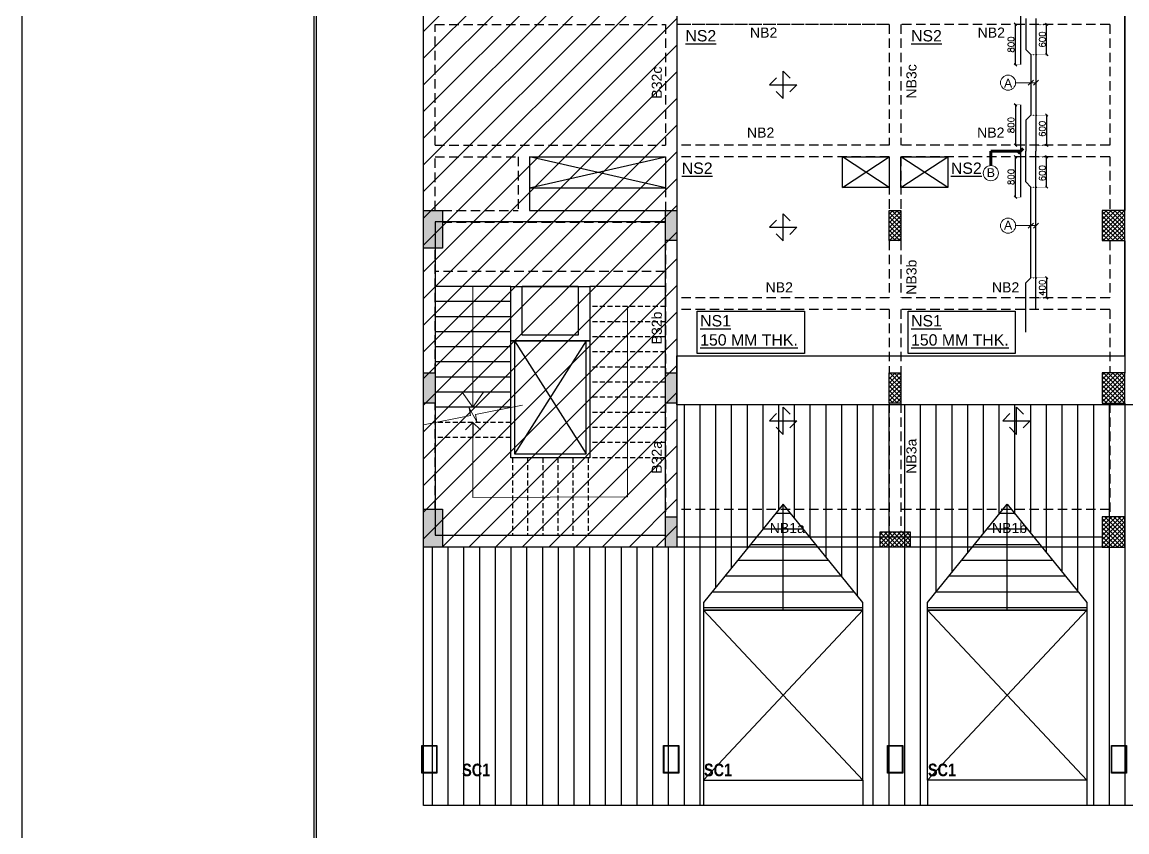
# Model space of a CAD drawing. Header units: millimetres. Extents: x 1864042 to 2029466, y -1645991 to -1593441.
# Drawn here: x 1864042 to 1885972, y -1624769 to -1608689 of the extents above; entities that cross this region are included whole.
import ezdxf

# ---------------------------------------------------------------- set-up
doc = ezdxf.new("R2010")
doc.units = ezdxf.units.MM
doc.header["$MEASUREMENT"] = 0
doc.header["$PDMODE"] = 98
for name, pattern in [('1', [0]), ('CONTINOUS', [0]), ('DASHED', [0.75, 0.5, -0.25]), ('DOT', [0.25, 0, -0.25]), ('HIDDEN', [0.375, 0.25, -0.125])]:
    doc.linetypes.add(name, pattern=pattern)
for name, color, linetype in [('BEAM NO', 7, '1'), ('BEAM-150X450', 225, 'Continuous'), ('BEAM-230X300', 122, 'Continuous'), ('BEAM-230X450', 31, 'Continuous'), ('BEAM-230X600', 150, 'Continuous'), ('BEAM-300X450', 6, 'Continuous'), ('BEAM-300X600', 4, 'Continuous'), ('DIM', 191, 'Continuous'), ('Main Block', 7, 'Continuous'), ('Roof', 7, 'Continuous'), ('s-steel', 1, 'Continuous'), ('S-STRU. CUTOUT', 3, 'Continuous'), ('SLAB NO.', 4, 'Continuous'), ('Stair', 7, 'Continuous'), ('STEEL', 1, 'Continuous'), ('Steel Col', 2, 'Continuous'), ('STR.COLUMN', 1, 'Continuous')]:
    doc.layers.add(name, color=color, linetype=linetype)
doc.layers.add('HATCH_LIGHT_MOFA', color=7, linetype='Continuous', lineweight=5, true_color=0x5b5b5b)
for name, color, linetype, lineweight in [('LEADER', 191, 'Continuous', 15), ('S-B5-230X600', 120, 'HIDDEN', 25), ('SLAB STEEL MARK', 133, 'Continuous', 30)]:
    doc.layers.add(name, color=color, linetype=linetype, lineweight=lineweight)
doc.styles.add('arial', font='arial.ttf')
doc.styles.add('DEEPAK', font='arial.ttf')
doc.styles.add('G3-TEXT', font='ARIALNB.TTF', dxfattribs={"height": 3})
doc.styles.add('ROMANS', font='romans.shx')
doc.styles.add('RS', font='romans.shx', dxfattribs={"width": 0.9})
doc.styles.get("Standard").update_dxf_attribs({"font": 'arial.ttf'})
doc.styles.add('style1', font='arial.ttf')
doc.dimstyles.new('DIM 1-100 1', dxfattribs={"dimtxt": 200, "dimasz": 100, "dimexe": 50, "dimexo": 50, "dimgap": 50, "dimtad": 1, "dimdec": 1, "dimrnd": 5, "dimzin": 0, "dimdsep": 46, "dimtxsty": 'Standard', "dimblk": 'ARCHTICK', "dimcen": 100, "dimdle": 100, "dimclrd": 256, "dimclre": 256, "dimclrt": 256, "dimadec": 0, "dimazin": 0, "dimtfac": 1, "dimtdec": 1, "dimtix": 1, "dimtofl": 0, "dimtmove": 1, "dimatfit": 3, "dimldrblk": 'OPEN90', "dimfxl": 1, "dimtolj": 1, "dimtzin": 0, "dimlwd": -1, "dimlwe": -1, "dimarcsym": 0})
doc.dimstyles.new('KRUNAL-MM', dxfattribs={"dimtxt": 50, "dimasz": 35, "dimexe": 25, "dimexo": 0, "dimgap": 15, "dimtad": 1, "dimdec": 0, "dimzin": 0, "dimdsep": 46, "dimtxsty": 'RS', "dimblk": 'OBLIQUE', "dimcen": 0, "dimdle": 25, "dimclrd": 256, "dimclre": 256, "dimclrt": 7, "dimadec": 0, "dimazin": 0, "dimtfac": 1, "dimtdec": 0, "dimtix": 1, "dimtmove": 0, "dimatfit": 2, "dimfxl": 1, "dimtolj": 1, "dimtzin": 0, "dimlwd": -1, "dimlwe": -1, "dimarcsym": 0})
doc.dimstyles.new('pag', dxfattribs={"dimtxt": 180, "dimasz": 150, "dimexe": 100, "dimexo": 0, "dimgap": 50, "dimtad": 1, "dimdec": 0, "dimzin": 0, "dimdsep": 46, "dimtxsty": 'ROMANS', "dimblk": 'OBLIQUE', "dimcen": 0, "dimdle": 100, "dimclrd": 256, "dimclre": 256, "dimclrt": 256, "dimadec": 0, "dimazin": 0, "dimtfac": 1, "dimtdec": 0, "dimtmove": 2, "dimatfit": 3, "dimfxl": 1, "dimtolj": 1, "dimtzin": 0, "dimlwd": -1, "dimlwe": -1, "dimarcsym": 0})
pattern_1 = [(180, (171122.62, 2e-10), (-4e-14, -312.5), [])]
pattern_2 = [(180, (175567.53, 2e-09), (-4e-14, -312.5), [])]
pattern_3 = [(45, (95651.047, -572329.17), (-44.1941738, 44.1941738), []), (135, (95651.047, -572329.17), (-44.1941738, -44.1941738), [])]

# ---------------------------------------------------------------- blocks, each defined once
blk = doc.blocks.new('Roof_Latest')
at = {"layer": 'Roof', "transparency": 33554559}
h = blk.add_hatch(dxfattribs=at)
h.set_pattern_fill('ANSI31', color=8, scale=2500, angle=45)
h.paths.add_polyline_path([(1602513, -1524494), (1603798, -1524494), (1603798, -1523994), (1603798, -1520614), (1603798, -1520464), (1605378, -1518514), (1606958, -1520464), (1606958, -1520614), (1606958, -1523994), (1606958, -1524494), (1615207, -1524494), (1608465, -1516539), (1598825, -1516539), (1598825, -1519364), (1593795, -1519364), (1593795, -1524494), (1599353, -1524494), (1599353, -1523994), (1599353, -1520614), (1599353, -1520464), (1600933, -1518514), (1602513, -1520464), (1602513, -1520614), (1602513, -1523994), (1602513, -1524494)])
h = blk.add_hatch(dxfattribs=at)
h.set_pattern_fill('ANSI31', color=8, scale=2500, angle=135)
h.set_pattern_definition(pattern_1)
h.paths.add_polyline_path([(1600933, -1518514), (1599353, -1520464), (1599353, -1520614), (1600933, -1520614)])
h = blk.add_hatch(dxfattribs=at)
h.set_pattern_fill('ANSI31', color=8, scale=2500, angle=135)
h.set_pattern_definition(pattern_1)
h.paths.add_polyline_path([(1600933, -1520614), (1602513, -1520614), (1602513, -1520464), (1600933, -1518514)])
h = blk.add_hatch(dxfattribs=at)
h.set_pattern_fill('ANSI31', color=8, scale=2500, angle=135)
h.set_pattern_definition(pattern_2)
h.paths.add_polyline_path([(1605378, -1518514), (1603798, -1520464), (1603798, -1520614), (1605378, -1520614)])
h = blk.add_hatch(dxfattribs=at)
h.set_pattern_fill('ANSI31', color=8, scale=2500, angle=135)
h.set_pattern_definition(pattern_2)
h.paths.add_polyline_path([(1605378, -1520614), (1606958, -1520614), (1606958, -1520464), (1605378, -1518514)])
at = {"layer": 'Roof', "color": 6}
for p, q in [((1593795, -1524494), (1593795, -1498626)), ((1598825, -1501004), (1598825, -1519364)), ((1607715, -1515564), (1607715, -1503774)), ((1593795, -1515564), (1593795, -1515564)), ((1598825, -1516539), (1598825, -1515564)), ((1598825, -1515564), (1607715, -1515564)), ((1593795, -1516539), (1593795, -1516539)), ((1608465, -1516539), (1598825, -1516539)), ((1600933, -1518514), (1599353, -1520464)), ((1600933, -1520614), (1600933, -1518514)), ((1602513, -1520464), (1600933, -1518514)), ((1603798, -1520464), (1605378, -1518514)), ((1605378, -1520614), (1605378, -1518514)), ((1605378, -1518514), (1606958, -1520464)), ((1598825, -1519364), (1593795, -1519364)), ((1599353, -1520464), (1599353, -1520614)), ((1602513, -1520614), (1599353, -1520614)), ((1599353, -1520614), (1599353, -1523994)), ((1599353, -1520614), (1602513, -1520614)), ((1602513, -1520614), (1602513, -1520464)), ((1602513, -1523994), (1602513, -1520614)), ((1603798, -1520614), (1603798, -1520464)), ((1603798, -1520614), (1606958, -1520614)), ((1603798, -1523994), (1603798, -1520614)), ((1606958, -1520614), (1603798, -1520614)), ((1606958, -1520464), (1606958, -1520614)), ((1606958, -1520614), (1606958, -1523994)), ((1599353, -1523994), (1599353, -1524494)), ((1599353, -1523994), (1602513, -1523994)), ((1602513, -1523994), (1602513, -1524494)), ((1603798, -1523994), (1603798, -1524494)), ((1606958, -1523994), (1603798, -1523994)), ((1606958, -1523994), (1606958, -1524494)), ((1615207, -1524494), (1593795, -1524494))]:
    blk.add_line(p, q, dxfattribs=at)
at = {"layer": 'S-STRU. CUTOUT', "ltscale": 0.5}
for p, q in [((1599353, -1523994), (1602513, -1520614)), ((1602513, -1523994), (1599353, -1520614)), ((1606958, -1523994), (1603798, -1520614)), ((1603798, -1523994), (1606958, -1520614))]:
    blk.add_line(p, q, dxfattribs=at)
blk = doc.blocks.new('_ArchTick')
at = {"color": 0, "linetype": 'ByBlock', "const_width": 0.15}
blk.add_lwpolyline([(-0.5, -0.5), (0.5, 0.5)], dxfattribs=at)
blk = doc.blocks.new('_Open90')
at = {"color": 0, "linetype": 'ByBlock', "lineweight": -2}
for p, q in [((0, 0), (-1, 0)), ((-0.5, 0.5), (0, 0)), ((0, 0), (-0.5, -0.5))]:
    blk.add_line(p, q, dxfattribs=at)
blk = doc.blocks.new('_Oblique')
at = {"color": 0, "linetype": 'ByBlock', "lineweight": -2}
blk.add_line((-0.5, -0.5), (0.5, 0.5), dxfattribs=at)
blk = doc.blocks.new('*D36')
at = {"layer": 'Defpoints', "color": 0, "transparency": 16777216}
for p in [(1884164, -1611364), (1884378, -1611364), (1884065, -1611964)]:
    blk.add_point(p, dxfattribs=at)
at = {"layer": 'DIM', "color": 191, "linetype": 'DOT', "ltscale": 5, "transparency": 16777216}
for p, q in [((1884174, -1611364), (1884388, -1611364)), ((1884075, -1611964), (1884388, -1611964))]:
    blk.add_line(p, q, dxfattribs=at)
at = {"layer": 'DIM', "color": 191, "ltscale": 5, "transparency": 16777216}
blk.add_line((1884378, -1611974), (1884378, -1611354), dxfattribs=at)
at = {"layer": 'DIM', "color": 191, "linetype": 'ByBlock', "transparency": 16777216, "xscale": 50, "yscale": 50, "zscale": 50}
for p, rotation in [((1884378, -1611364), 90), ((1884378, -1611964), 270)]:
    blk.add_blockref('_Oblique', p, dxfattribs=dict(at, rotation=rotation))
at = {"layer": 'DIM', "color": 7, "transparency": 16777216, "insert": (1884290, -1611689), "char_height": 125, "attachment_point": 5, "rotation": 90, "style": 'ROMANS'}
blk.add_mtext('\\A1;600', dxfattribs=at)
blk = doc.blocks.new('*D37')
at = {"layer": 'Defpoints', "color": 0, "transparency": 16777216}
for p in [(1884065, -1613764), (1884165, -1614164), (1884378, -1614164)]:
    blk.add_point(p, dxfattribs=at)
at = {"layer": 'DIM', "color": 191, "linetype": 'DOT', "ltscale": 5, "transparency": 16777216}
for p, q in [((1884075, -1613764), (1884388, -1613764)), ((1884175, -1614164), (1884388, -1614164))]:
    blk.add_line(p, q, dxfattribs=at)
at = {"layer": 'DIM', "color": 191, "ltscale": 5, "transparency": 16777216}
blk.add_line((1884378, -1613754), (1884378, -1614174), dxfattribs=at)
at = {"layer": 'DIM', "color": 191, "linetype": 'ByBlock', "transparency": 16777216, "xscale": 50, "yscale": 50, "zscale": 50}
for p, rotation in [((1884378, -1613764), 90), ((1884378, -1614164), 270)]:
    blk.add_blockref('_Oblique', p, dxfattribs=dict(at, rotation=rotation))
at = {"layer": 'DIM', "color": 7, "transparency": 16777216, "insert": (1884290, -1613964), "char_height": 125, "attachment_point": 5, "rotation": 90, "style": 'ROMANS'}
blk.add_mtext('\\A1;400', dxfattribs=at)
blk = doc.blocks.new('*D38')
at = {"layer": 'Defpoints', "color": 0, "transparency": 16777216}
for p in [(1884065, -1610534), (1884164, -1611134), (1884378, -1611134)]:
    blk.add_point(p, dxfattribs=at)
at = {"layer": 'DIM', "color": 191, "ltscale": 5, "transparency": 16777216}
blk.add_line((1884378, -1610524), (1884378, -1611144), dxfattribs=at)
at = {"layer": 'DIM', "color": 191, "linetype": 'DOT', "ltscale": 5, "transparency": 16777216}
for p, q in [((1884075, -1610534), (1884388, -1610534)), ((1884174, -1611134), (1884388, -1611134))]:
    blk.add_line(p, q, dxfattribs=at)
at = {"layer": 'DIM', "color": 191, "linetype": 'ByBlock', "transparency": 16777216, "xscale": 50, "yscale": 50, "zscale": 50}
for p, rotation in [((1884378, -1610534), 90), ((1884378, -1611134), 270)]:
    blk.add_blockref('_Oblique', p, dxfattribs=dict(at, rotation=rotation))
at = {"layer": 'DIM', "color": 7, "transparency": 16777216, "insert": (1884290, -1610809), "char_height": 125, "attachment_point": 5, "rotation": 90, "style": 'ROMANS'}
blk.add_mtext('\\A1;600', dxfattribs=at)
blk = doc.blocks.new('*D39')
at = {"layer": 'Defpoints', "color": 0, "transparency": 16777216}
for p in [(1884165, -1608734), (1884378, -1608734), (1884065, -1609334)]:
    blk.add_point(p, dxfattribs=at)
at = {"layer": 'DIM', "color": 191, "linetype": 'DOT', "ltscale": 5, "transparency": 16777216}
for p, q in [((1884175, -1608734), (1884388, -1608734)), ((1884075, -1609334), (1884388, -1609334))]:
    blk.add_line(p, q, dxfattribs=at)
at = {"layer": 'DIM', "color": 191, "ltscale": 5, "transparency": 16777216}
blk.add_line((1884378, -1609344), (1884378, -1608724), dxfattribs=at)
at = {"layer": 'DIM', "color": 191, "linetype": 'ByBlock', "transparency": 16777216, "xscale": 50, "yscale": 50, "zscale": 50}
for p, rotation in [((1884378, -1608734), 90), ((1884378, -1609334), 270)]:
    blk.add_blockref('_Oblique', p, dxfattribs=dict(at, rotation=rotation))
at = {"layer": 'DIM', "color": 7, "transparency": 16777216, "insert": (1884290, -1609034), "char_height": 125, "attachment_point": 5, "rotation": 90, "style": 'ROMANS'}
blk.add_mtext('\\A1;600', dxfattribs=at)
blk = doc.blocks.new('*D42')
at = {"layer": 'Defpoints', "color": 0, "transparency": 16777216}
for p in [(1883759, -1611364), (1883864, -1611364), (1883864, -1612164)]:
    blk.add_point(p, dxfattribs=at)
at = {"layer": 'DIM', "color": 191, "linetype": 'DOT', "ltscale": 5, "transparency": 16777216}
for p, q in [((1883854, -1611364), (1883749, -1611364)), ((1883854, -1612164), (1883749, -1612164))]:
    blk.add_line(p, q, dxfattribs=at)
at = {"layer": 'DIM', "color": 191, "ltscale": 5, "transparency": 16777216}
blk.add_line((1883759, -1612174), (1883759, -1611354), dxfattribs=at)
at = {"layer": 'DIM', "color": 191, "linetype": 'ByBlock', "transparency": 16777216, "xscale": 50, "yscale": 50, "zscale": 50}
for p, rotation in [((1883759, -1611364), 90), ((1883759, -1612164), 270)]:
    blk.add_blockref('_Oblique', p, dxfattribs=dict(at, rotation=rotation))
at = {"layer": 'DIM', "color": 7, "transparency": 16777216, "insert": (1883672, -1611764), "char_height": 125, "attachment_point": 5, "rotation": 90, "style": 'ROMANS'}
blk.add_mtext('\\A1;800', dxfattribs=at)
blk = doc.blocks.new('*D43')
at = {"layer": 'Defpoints', "color": 0, "transparency": 16777216}
for p in [(1883864, -1610334), (1883759, -1611134), (1883864, -1611134)]:
    blk.add_point(p, dxfattribs=at)
at = {"layer": 'DIM', "color": 191, "linetype": 'DOT', "ltscale": 5, "transparency": 16777216}
for p, q in [((1883854, -1610334), (1883749, -1610334)), ((1883854, -1611134), (1883749, -1611134))]:
    blk.add_line(p, q, dxfattribs=at)
at = {"layer": 'DIM', "color": 191, "ltscale": 5, "transparency": 16777216}
blk.add_line((1883759, -1610324), (1883759, -1611144), dxfattribs=at)
at = {"layer": 'DIM', "color": 191, "linetype": 'ByBlock', "transparency": 16777216, "xscale": 50, "yscale": 50, "zscale": 50}
for p, rotation in [((1883759, -1610334), 90), ((1883759, -1611134), 270)]:
    blk.add_blockref('_Oblique', p, dxfattribs=dict(at, rotation=rotation))
at = {"layer": 'DIM', "color": 7, "transparency": 16777216, "insert": (1883672, -1610734), "char_height": 125, "attachment_point": 5, "rotation": 90, "style": 'ROMANS'}
blk.add_mtext('\\A1;800', dxfattribs=at)
blk = doc.blocks.new('*D44')
at = {"layer": 'Defpoints', "color": 0, "transparency": 16777216}
for p in [(1883759, -1608734), (1883864, -1608734), (1883864, -1609534)]:
    blk.add_point(p, dxfattribs=at)
at = {"layer": 'DIM', "color": 191, "linetype": 'DOT', "ltscale": 5, "transparency": 16777216}
for p, q in [((1883854, -1608734), (1883749, -1608734)), ((1883854, -1609534), (1883749, -1609534))]:
    blk.add_line(p, q, dxfattribs=at)
at = {"layer": 'DIM', "color": 191, "ltscale": 5, "transparency": 16777216}
blk.add_line((1883759, -1609544), (1883759, -1608724), dxfattribs=at)
at = {"layer": 'DIM', "color": 191, "linetype": 'ByBlock', "transparency": 16777216, "xscale": 50, "yscale": 50, "zscale": 50}
for p, rotation in [((1883759, -1608734), 90), ((1883759, -1609534), 270)]:
    blk.add_blockref('_Oblique', p, dxfattribs=dict(at, rotation=rotation))
at = {"layer": 'DIM', "color": 7, "transparency": 16777216, "insert": (1883672, -1609134), "char_height": 125, "attachment_point": 5, "rotation": 90, "style": 'ROMANS'}
blk.add_mtext('\\A1;800', dxfattribs=at)
blk = doc.blocks.new('*U10')
at = {"layer": 'STEEL'}
for points in [[(707738, 27916), (707888, 27766), (707888, 28344), (708038, 28194)], [(707749, 28205), (707599, 28055), (708177, 28055), (708027, 27905)]]:
    blk.add_lwpolyline(points, dxfattribs=at)
blk = doc.blocks.new('G$CECFCBF78')
at = {"layer": 'Steel Col', "color": 6}
for points in [[(-13505, -21699), (-13205, -21699), (-13205, -22249), (-13505, -22249)], [(-13495, -21709), (-13215, -21709), (-13215, -22239), (-13495, -22239)], [(-8705, -21699), (-8405, -21699), (-8405, -22249), (-8705, -22249)], [(-8695, -21709), (-8415, -21709), (-8415, -22239), (-8695, -22239)], [(-4260, -21699), (-3960, -21699), (-3960, -22249), (-4260, -22249)], [(-4250, -21709), (-3970, -21709), (-3970, -22239), (-4250, -22239)], [(185, -21699), (485, -21699), (485, -22249), (185, -22249)], [(195, -21709), (475, -21709), (475, -22239), (195, -22239)]]:
    blk.add_lwpolyline(points, close=True, dxfattribs=at)
at = {"color": 1, "style": 'G3-TEXT'}
for p in [(-12704, -22310), (-7904, -22310), (-3459, -22310)]:
    blk.add_text('SC1', height=250, dxfattribs=at).set_placement(p)
blk = doc.blocks.new('G$C1F1F9976')
at = {"layer": 'HATCH_LIGHT_MOFA'}
blk.add_lwpolyline([(-5031, -15936), (-4099, -15750), (-4128, -15603), (-3972, -15877), (-4001, -15730), (-3069, -15544)], dxfattribs=at)
at = {"layer": 'S-STRU. CUTOUT', "ltscale": 750}
for p, q in [((-3225, -14270), (-1805, -16515)), ((-1805, -14270), (-3225, -16515))]:
    blk.add_line(p, q, dxfattribs=at)
at = {"layer": 'Stair', "color": 8, "linetype": 'Continuous', "ltscale": 200}
for p, q in [((-3300, -13190), (-4800, -13190)), ((-3300, -13190), (-1730, -13190)), ((-3300, -13490), (-4800, -13490)), ((-3300, -13790), (-4800, -13790)), ((-3300, -14090), (-4800, -14090)), ((-3300, -14390), (-4800, -14390)), ((-3299, -14270), (-1730, -14270)), ((-3300, -14690), (-4800, -14690)), ((-3300, -14990), (-4800, -14990)), ((-3300, -15290), (-4800, -15290)), ((-3300, -15590), (-4800, -15590))]:
    blk.add_line(p, q, dxfattribs=at)
at = {"layer": 'Stair', "color": 8, "linetype": 'DASHED', "ltscale": 200}
for p, q in [((-230, -13590), (-1730, -13590)), ((-230, -13890), (-1730, -13890)), ((-230, -14190), (-1730, -14190)), ((-230, -14490), (-1730, -14490)), ((-230, -14790), (-1730, -14790)), ((-230, -15090), (-1730, -15090)), ((-230, -15390), (-1730, -15390)), ((-230, -15690), (-1730, -15690)), ((-3300, -15890), (-4800, -15890)), ((-230, -15990), (-1730, -15990)), ((-3300, -16190), (-4800, -16190)), ((-230, -16290), (-1730, -16290)), ((-3265, -16590), (-3265, -18130)), ((-2965, -16590), (-2965, -18130)), ((-2665, -16590), (-2665, -18130)), ((-2365, -16590), (-2365, -18130)), ((-2065, -16590), (-2065, -18130)), ((-1765, -16590), (-1765, -18130)), ((-230, -16590), (-1730, -16590))]:
    blk.add_line(p, q, dxfattribs=at)
at = {"layer": 'Stair', "color": 8, "linetype": 'Continuous', "ltscale": 200}
blk.add_lwpolyline([(-230, -11905), (-4800, -11905), (-4800, -18130), (-230, -18130)], close=True, dxfattribs=at)
for points in [[(-1730, -13190), (-1730, -16590), (-3300, -16590), (-3300, -13190)], [(-3225, -14270), (-3225, -16515), (-1805, -16515), (-1805, -14270)]]:
    blk.add_lwpolyline(points, dxfattribs=at)
at = {"layer": 'HATCH_LIGHT_MOFA'}
for points, override in [([(-4050, -15590), (-4050, -13190)], {"dimasz": 300, "dimldrblk": 'Open90'}), ([(-4050, -15890), (-4050, -17383), (-980, -17368), (-980, -13590)], {"dimasz": 300})]:
    blk.add_leader(points, dimstyle='DIM 1-100 1', override=override, dxfattribs=at)

msp = doc.modelspace()

# ---------------------------------------------------------------- hatches: boundary and pattern name
at = {"layer": 'Main Block', "linetype": 'Continuous', "transparency": 33554559}
h = msp.add_hatch(dxfattribs=at)
h.set_pattern_fill('ANSI31', color=6, scale=3000)
h.set_pattern_definition([(45, (94642.63, 103861.06), (-265.165043, 265.165043), [])])
h.paths.add_polyline_path([(1877040.7, -1600753.8), (1872010.7, -1600753.8), (1872010.7, -1619113.8), (1877040.7, -1619113.8)])
at = {"layer": 'STR.COLUMN', "transparency": 33554687}
h = msp.add_hatch(color=256, dxfattribs=at)
h.dxf.hatch_style = 1
h.paths.add_polyline_path([(1872010.7, -1613178.8), (1872385.7, -1613178.8), (1872385.7, -1612428.8), (1872010.7, -1612428.8)])
h = msp.add_hatch(color=256, dxfattribs=at)
h.dxf.hatch_style = 1
h.paths.add_polyline_path([(1876810.7, -1612428.8), (1876810.7, -1613028.8), (1877040.7, -1613028.8), (1877040.7, -1612428.8)])
at = {"layer": 'STR.COLUMN'}
h = msp.add_hatch(dxfattribs=at)
h.set_pattern_fill('ANSI37', color=8, scale=500)
h.set_pattern_definition(pattern_3)
h.paths.add_polyline_path([(1881255.8, -1612428.8), (1881485.8, -1612428.8), (1881485.8, -1613028.8), (1881255.8, -1613028.8)])
h = msp.add_hatch(dxfattribs=at)
h.set_pattern_fill('ANSI37', color=8, scale=500)
h.set_pattern_definition(pattern_3)
h.paths.add_polyline_path([(1885930.7, -1612428.8), (1885480.7, -1612428.8), (1885480.7, -1613028.8), (1885930.7, -1613028.8)])
at = {"layer": 'STR.COLUMN', "transparency": 33554687}
h = msp.add_hatch(color=256, dxfattribs=at)
h.dxf.hatch_style = 1
h.paths.add_polyline_path([(1872010.7, -1615655.7), (1872010.7, -1616255.7), (1872240.7, -1616255.7), (1872240.7, -1615655.7)])
h = msp.add_hatch(color=256, dxfattribs=at)
h.dxf.hatch_style = 1
h.paths.add_polyline_path([(1876810.7, -1615655.7), (1876810.7, -1616255.7), (1877040.7, -1616255.7), (1877040.7, -1615655.7)])
at = {"layer": 'STR.COLUMN'}
h = msp.add_hatch(dxfattribs=at)
h.set_pattern_fill('ANSI37', color=8, scale=500)
h.set_pattern_definition(pattern_3)
h.paths.add_polyline_path([(1881255.8, -1615655.7), (1881485.8, -1615655.7), (1881485.8, -1616255.7), (1881255.8, -1616255.7)])
h = msp.add_hatch(dxfattribs=at)
h.set_pattern_fill('ANSI37', color=8, scale=500)
h.set_pattern_definition(pattern_3)
h.paths.add_polyline_path([(1885930.7, -1615655.7), (1885480.7, -1615655.7), (1885480.7, -1616255.7), (1885930.7, -1616255.7)])
at = {"layer": 'STR.COLUMN', "transparency": 33554687}
h = msp.add_hatch(color=256, dxfattribs=at)
h.dxf.hatch_style = 1
h.paths.add_polyline_path([(1872010.7, -1619113.8), (1872385.7, -1619113.8), (1872385.7, -1618363.8), (1872010.7, -1618363.8)])
h = msp.add_hatch(color=256, dxfattribs=at)
h.dxf.hatch_style = 1
h.paths.add_polyline_path([(1876810.7, -1618513.8), (1876810.7, -1619113.8), (1877040.7, -1619113.8), (1877040.7, -1618513.8)])
at = {"layer": 'STR.COLUMN'}
h = msp.add_hatch(dxfattribs=at)
h.set_pattern_fill('ANSI37', color=8, scale=500)
h.set_pattern_definition(pattern_3)
h.paths.add_polyline_path([(1885930.4, -1618513.8), (1885480.7, -1618513.8), (1885480.7, -1619113.8), (1885930.4, -1619113.8)])
h = msp.add_hatch(dxfattribs=at)
h.set_pattern_fill('ANSI37', color=8, scale=500)
h.set_pattern_definition(pattern_3)
h.paths.add_polyline_path([(1881070.8, -1618813.8), (1881670.8, -1618813.8), (1881670.8, -1619113.8), (1881070.8, -1619113.8)])

# ---------------------------------------------------------------- linework, layer by layer
at = {"color": 2}
msp.add_lwpolyline([(2029466.2, -1645991.4), (1864041.6, -1645991.4), (1864041.6, -1593441.4), (2029466.2, -1593441.4)], close=True, dxfattribs=at)
at = {"lineweight": -3}
for points in [[(1901338.8, -1641991.4), (1869838.8, -1641991.4), (1869838.8, -1597441.4), (1901338.8, -1597441.4)], [(1869882.3, -1641947.9), (1869882.3, -1597484.9), (1901295.3, -1597484.9), (1901295.3, -1641947.9)]]:
    msp.add_lwpolyline(points, close=True, dxfattribs=at)
at = {"layer": 'BEAM-150X450', "linetype": 'CONTINOUS', "ltscale": 750}
for p, q in [((1875080.7, -1614903.4), (1873970.7, -1614903.4)), ((1875310.7, -1615018.4), (1873740.7, -1615018.4))]:
    msp.add_line(p, q, dxfattribs=at)
at = {"layer": 'BEAM-230X300', "linetype": 'HIDDEN', "ltscale": 750}
msp.add_line((1873885.7, -1611363.8), (1873885.7, -1612428.8), dxfattribs=at)
at = {"layer": 'BEAM-230X300', "linetype": 'CONTINOUS', "ltscale": 750}
msp.add_line((1874115.7, -1611363.8), (1874115.7, -1612428.8), dxfattribs=at)
at = {"layer": 'BEAM-230X450', "linetype": 'HIDDEN', "ltscale": 750}
for p, q in [((1872240.7, -1608733.8), (1876810.7, -1608733.8)), ((1872240.7, -1611133.8), (1876810.7, -1611133.8)), ((1872240.7, -1611363.8), (1873885.7, -1611363.8)), ((1872385.7, -1612428.8), (1873885.7, -1612428.8)), ((1872385.7, -1612658.8), (1876810.7, -1612658.8))]:
    msp.add_line(p, q, dxfattribs=at)
at = {"layer": 'BEAM-230X450', "linetype": 'CONTINOUS', "ltscale": 750}
for p, q in [((1874115.7, -1611363.8), (1876810.7, -1611363.8)), ((1874115.7, -1612428.8), (1876810.7, -1612428.8)), ((1873740.7, -1615018.4), (1873740.7, -1613938.4)), ((1873970.7, -1614903.4), (1873970.7, -1613938.4)), ((1875080.7, -1613938.4), (1875080.7, -1614903.4)), ((1875310.7, -1613938.4), (1875310.7, -1615018.4))]:
    msp.add_line(p, q, dxfattribs=at)
at = {"layer": 'BEAM-230X600', "linetype": 'HIDDEN', "ltscale": 750}
for p, q in [((1872010.7, -1611133.8), (1872010.7, -1608733.8)), ((1872240.7, -1611133.8), (1872240.7, -1608733.8)), ((1876810.7, -1608733.8), (1876810.7, -1611133.8)), ((1877040.7, -1608733.9), (1877040.7, -1608762.7)), ((1877040.7, -1608733.9), (1877040.7, -1611134.3)), ((1881185.8, -1608733.9), (1877040.7, -1608733.9)), ((1881255.4, -1608733.9), (1877040.7, -1608733.9)), ((1881255.4, -1608733.9), (1881255.4, -1611133.9)), ((1881485.8, -1608733.9), (1881485.8, -1611134.3)), ((1885630.7, -1608733.9), (1881485.8, -1608733.9)), ((1885630.7, -1608733.9), (1881485.8, -1608733.9)), ((1881255.4, -1611133.9), (1877040.7, -1611133.9)), ((1885630.7, -1611133.9), (1881485.8, -1611133.9)), ((1872010.7, -1612428.8), (1872010.7, -1611363.8)), ((1872240.7, -1612428.8), (1872240.7, -1611363.8)), ((1877040.7, -1611363.9), (1877040.7, -1612428.8)), ((1881255.4, -1611363.9), (1877040.7, -1611363.9)), ((1881255.4, -1611363.9), (1881255.4, -1612430.2)), ((1881485.8, -1611363.9), (1881485.8, -1612430.2)), ((1885630.7, -1611363.9), (1881485.8, -1611363.9)), ((1876810.7, -1611978.8), (1876810.7, -1612428.8)), ((1876810.7, -1613028.8), (1876810.7, -1615655.7)), ((1877040.7, -1613028.8), (1877040.7, -1614163.9)), ((1881255.4, -1613030.2), (1881255.4, -1614163.9)), ((1881485.8, -1613030.2), (1881485.8, -1614163.9)), ((1872010.7, -1614149.3), (1872010.7, -1613178.8)), ((1872240.7, -1615655.7), (1872240.7, -1613178.8)), ((1881255.4, -1614163.9), (1877040.7, -1614163.9)), ((1885630.7, -1614163.9), (1881485.8, -1614163.9)), ((1872010.7, -1615655.7), (1872010.7, -1614379.3)), ((1877040.7, -1614393.9), (1877040.7, -1615655.7)), ((1881255.4, -1614393.9), (1877040.7, -1614393.9)), ((1881255.4, -1614393.9), (1881255.4, -1615657.1)), ((1881485.8, -1614393.9), (1881485.8, -1615657.1)), ((1885630.7, -1614393.9), (1881485.8, -1614393.9)), ((1872010.7, -1618363.8), (1872010.7, -1616255.7)), ((1872240.7, -1618363.8), (1872240.7, -1616255.7)), ((1876810.7, -1616255.7), (1876810.7, -1618513.8)), ((1877040.7, -1616255.7), (1877040.7, -1618513.8)), ((1881255.4, -1616257.1), (1881255.4, -1618815.2)), ((1881485.8, -1616257.1), (1881485.8, -1618815.2)), ((1876810.7, -1618883.8), (1872385.7, -1618883.8))]:
    msp.add_line(p, q, dxfattribs=at)
at = {"layer": 'BEAM-230X600', "linetype": 'CONTINOUS', "ltscale": 750}
for p, q in [((1876810.7, -1611363.8), (1876810.7, -1611978.8)), ((1876810.7, -1619113.8), (1872385.7, -1619113.8))]:
    msp.add_line(p, q, dxfattribs=at)
at = {"layer": 'BEAM-230X600', "color": 2, "linetype": 'HIDDEN', "ltscale": 750}
for p, q in [((1881255.4, -1618364.7), (1877040.7, -1618364.7)), ((1885630.7, -1618364.7), (1881485.8, -1618364.7))]:
    msp.add_line(p, q, dxfattribs=at)
at = {"layer": 'BEAM-230X600', "color": 2, "linetype": 'CONTINOUS', "ltscale": 750}
for p, q in [((1885480.7, -1618914.6), (1877040.7, -1618914.6)), ((1881070.8, -1619115.2), (1877040.7, -1619115.2)), ((1885480.7, -1619115.2), (1881670.8, -1619115.2))]:
    msp.add_line(p, q, dxfattribs=at)
at = {"layer": 'BEAM-300X450', "linetype": 'HIDDEN', "ltscale": 750}
msp.add_line((1876810.7, -1613638.4), (1872240.7, -1613638.4), dxfattribs=at)
at = {"layer": 'BEAM-300X450', "linetype": 'CONTINOUS', "ltscale": 750}
for p, q in [((1873740.7, -1613938.4), (1872240.7, -1613938.4)), ((1875080.7, -1613938.4), (1873970.7, -1613938.4)), ((1876810.7, -1613938.4), (1875310.7, -1613938.4))]:
    msp.add_line(p, q, dxfattribs=at)
at = {"layer": 'BEAM-300X600', "linetype": 'CONTINOUS', "ltscale": 750}
for p, q in [((1885930.7, -1607895.2), (1885930.7, -1612430.2)), ((1885930.7, -1613030.2), (1885930.7, -1615657.1)), ((1885930.7, -1616257.1), (1885930.7, -1618515.2))]:
    msp.add_line(p, q, dxfattribs=at)
at = {"layer": 'BEAM-300X600', "linetype": 'HIDDEN', "ltscale": 750}
for p, q in [((1881485.8, -1608733.9), (1881485.8, -1608762.7)), ((1885630.7, -1608733.9), (1885630.7, -1608762.7)), ((1885630.7, -1608733.9), (1885630.7, -1611134.3)), ((1885630.7, -1611363.9), (1885630.7, -1612430.2)), ((1885630.7, -1613030.2), (1885630.7, -1614163.9)), ((1885630.7, -1614393.9), (1885630.7, -1615657.1)), ((1885630.7, -1616257.1), (1885630.7, -1618515.2))]:
    msp.add_line(p, q, dxfattribs=at)
at = {"layer": 'LEADER'}
for centre in [(1883612.6, -1609892), (1883271.2, -1611688.7), (1883612.6, -1612731.2)]:
    msp.add_circle(centre, 150, dxfattribs=at)
at = {"layer": 's-steel'}
for p, q in [((1883864.5, -1609533.9), (1883864.5, -1607703.9)), ((1883864.5, -1612163.9), (1883864.5, -1610333.9))]:
    msp.add_line(p, q, dxfattribs=at)
for points in [[(1883964.7, -1608618.9), (1883964.7, -1609233.9), (1884064.7, -1609333.9), (1884064.7, -1610533.9), (1883964.5, -1610633.9), (1883964.5, -1611248.9)], [(1884164.7, -1608618.9), (1884164.7, -1611248.9)], [(1883964.7, -1614843.9), (1883964.7, -1613863.9), (1884064.7, -1613763.9), (1884064.7, -1611963.8), (1883964.5, -1611863.8), (1883964.5, -1611248.9)], [(1884164.7, -1614393.9), (1884164.7, -1611248.9)]]:
    msp.add_lwpolyline(points, dxfattribs=at)
at = {"layer": 'S-STRU. CUTOUT', "ltscale": 750}
for p, q in [((1876810.7, -1611978.8), (1874115.7, -1611363.8)), ((1874115.7, -1611978.8), (1876810.7, -1611363.8)), ((1881255.4, -1611974.3), (1880323.3, -1611363.9)), ((1880323.3, -1611974.3), (1881255.4, -1611363.9)), ((1882417.9, -1611974.3), (1881485.8, -1611363.9)), ((1881485.8, -1611974.3), (1882417.9, -1611363.9)), ((1874115.7, -1611978.8), (1876810.7, -1611978.8))]:
    msp.add_line(p, q, dxfattribs=at)
for points in [[(1881255.4, -1611974.3), (1880323.3, -1611974.3), (1880323.3, -1611363.9), (1881255.4, -1611363.9)], [(1882417.9, -1611974.3), (1881485.8, -1611974.3), (1881485.8, -1611363.9), (1882417.9, -1611363.9)]]:
    msp.add_lwpolyline(points, close=True, dxfattribs=at)
at = {"layer": 'SLAB NO.', "color": 42}
for points in [[(1877442.2, -1614427.7), (1879569.1, -1614427.7), (1879569.1, -1615267.5), (1877442.2, -1615267.5)], [(1881628.3, -1614427.7), (1883755.2, -1614427.7), (1883755.2, -1615267.5), (1881628.3, -1615267.5)]]:
    msp.add_lwpolyline(points, close=True, dxfattribs=at)
at = {"layer": 'STR.COLUMN', "color": 5}
for points in [[(1872010.7, -1612428.8), (1872385.7, -1612428.8), (1872385.7, -1613178.8), (1872010.7, -1613178.8), (1872010.7, -1612428.8)], [(1876810.7, -1612428.8), (1877040.7, -1612428.8), (1877040.7, -1613028.8), (1876810.7, -1613028.8), (1876810.7, -1612428.8)], [(1872010.7, -1615655.7), (1872240.7, -1615655.7), (1872240.7, -1616255.7), (1872010.7, -1616255.7), (1872010.7, -1615655.7)], [(1876810.7, -1615655.7), (1877040.7, -1615655.7), (1877040.7, -1616255.7), (1876810.7, -1616255.7), (1876810.7, -1615655.7)], [(1872010.7, -1618363.8), (1872385.7, -1618363.8), (1872385.7, -1619113.8), (1872010.7, -1619113.8), (1872010.7, -1618363.8)], [(1876810.7, -1618513.8), (1877040.7, -1618513.8), (1877040.7, -1619113.8), (1876810.7, -1619113.8), (1876810.7, -1618513.8)]]:
    msp.add_lwpolyline(points, dxfattribs=at)
for points in [[(1881255.8, -1612428.8), (1881485.8, -1612428.8), (1881485.8, -1613028.8), (1881255.8, -1613028.8)], [(1885930.7, -1612428.8), (1885480.7, -1612428.8), (1885480.7, -1613028.8), (1885930.7, -1613028.8)], [(1881255.8, -1615655.7), (1881485.8, -1615655.7), (1881485.8, -1616255.7), (1881255.8, -1616255.7)], [(1885930.7, -1615655.7), (1885480.7, -1615655.7), (1885480.7, -1616255.7), (1885930.7, -1616255.7)], [(1885930.4, -1618513.8), (1885480.7, -1618513.8), (1885480.7, -1619113.8), (1885930.4, -1619113.8)], [(1881070.8, -1618813.8), (1881670.8, -1618813.8), (1881670.8, -1619113.8), (1881070.8, -1619113.8)]]:
    msp.add_lwpolyline(points, close=True, dxfattribs=at)

# ---------------------------------------------------------------- block references
at = {"color": 251}
msp.add_blockref('G$C1F1F9976', (1877040.7, -1600748.4), dxfattribs=at)
at = {"layer": 'Roof', "color": 251}
msp.add_blockref('Roof_Latest', (278215.4, -99750), dxfattribs=at)
at = {"layer": 'S-B5-230X600', "xscale": 0.9375000000000001, "yscale": 0.9375000000000001, "zscale": 0.9375000000000001, "rotation": 359.9999999999999}
for p in [(1215503.2, -1636235.7), (1215503.2, -1639065.7), (1215503.2, -1642905.7), (1220135.1, -1642905.7)]:
    msp.add_blockref('*U10', p, dxfattribs=at)
at = {"layer": 'STEEL', "color": 2}
msp.add_blockref('G$CECFCBF78', (1885480.7, -1601353.8), dxfattribs=at)

# ---------------------------------------------------------------- texts
at = {"layer": 'BEAM NO', "ltscale": 500, "style": 'arial'}
for s, rotation, p in [('NB2', 359.99997, (1878489.3, -1608997.6, 0)), ('NB2', 359.99997, (1883007.6, -1608997.6, 0)), ('B32c', 89.99997, (1876739.9, -1610209.7, 0)), ('NB3c', 89.99997, (1881794.6, -1610208.5, 0)), ('NB2', 359.99997, (1878429.2, -1610982.7, 0)), ('NB2', 359.99997, (1882998.5, -1610982.7, 0)), ('NB3b', 89.99997, (1881794.6, -1614104.2, 0)), ('NB2', 359.99997, (1878798.9, -1614055.3, 0)), ('NB2', 359.99997, (1883291.5, -1614055.3, 0)), ('B32b', 89.99997, (1876739.9, -1615089.8, 0)), ('B32a', 89.99997, (1876739.9, -1617659.2, 0)), ('NB3a', 89.99997, (1881794.2, -1617658.8, 0)), ('NB1a', 359.99997, (1878881.3, -1618834, 0)), ('NB1b', 359.99997, (1883291.5, -1618834, 0))]:
    msp.add_text(s, height=200, rotation=rotation, dxfattribs=at).set_placement(p)
at = {"layer": 'SLAB NO.', "color": 42, "style": 'DEEPAK'}
for s, p in [('%%UNS2', (1877207.9, -1609072.4)), ('%%UNS2', (1881687, -1609072.4)), ('%%UNS2', (1877136.1, -1611702.4)), ('%%UNS2', (1882478.3, -1611702.4)), ('%%UNS1', (1877500.9, -1614732.4)), ('%%UNS1', (1881687, -1614732.4)), ('%%U150 MM THK.', (1877500.9, -1615112.6)), ('%%U150 MM THK.', (1881687, -1615112.6))]:
    msp.add_text(s, height=225, dxfattribs=at).set_placement(p)
at = {"layer": 'SLAB STEEL MARK', "style": 'style1'}
for s, p in [('A', (1883531.4, -1609990.5)), ('B', (1883189.9, -1611765.3)), ('A', (1883531.4, -1612807.8))]:
    msp.add_text(s, height=175, dxfattribs=at).set_placement(p)

# ---------------------------------------------------------------- dimensions: what is measured, and where the dimension line sits
at = {"layer": 'DIM', "linetype": 'DOT', "ltscale": 5}
for base, p1, p2, angle, picture, middle in [((1883759.5, -1608733.9), (1883864.5, -1609533.9), (1883864.5, -1608733.9), 90, '*D44', (1883672, -1609133.9)), ((1883759.5, -1611133.9), (1883864.5, -1610333.9), (1883864.5, -1611133.9), 270, '*D43', (1883672, -1610733.9)), ((1883759.5, -1611363.9), (1883864.5, -1612163.9), (1883864.5, -1611363.9), 90, '*D42', (1883672, -1611763.9))]:
    dim = msp.add_linear_dim(base=base, p1=p1, p2=p2, angle=angle, dimstyle='pag', override={"dimtxt": 125, "dimasz": 50, "dimexe": 10, "dimexo": 10, "dimgap": 25, "dimtxsty": 'ROMANS', "dimdle": 10, "dimclrd": 191, "dimclre": 191, "dimclrt": 7, "dimtix": 1, "dimtmove": 1}, dxfattribs=at)
    dim.commit()
    dim.dimension.update_dxf_attribs({"geometry": picture, "text_midpoint": middle})
for base, p1, p2, angle, picture, middle in [((1884377.8, -1608733.9), (1884064.7, -1609333.9), (1884164.7, -1608733.9), 90, '*D39', (1884377.8, -1609033.9)), ((1884377.6, -1611133.9), (1884064.7, -1610533.9), (1884164.4, -1611133.9), 270, '*D38', (1884377.6, -1610808.9)), ((1884377.6, -1611363.9), (1884064.7, -1611963.8), (1884164.4, -1611363.9), 90, '*D36', (1884377.6, -1611688.8)), ((1884377.8, -1614163.9), (1884064.7, -1613763.9), (1884164.7, -1614163.9), 270, '*D37', (1884377.8, -1613963.9))]:
    dim = msp.add_linear_dim(base=base, p1=p1, p2=p2, angle=angle, dimstyle='pag', override={"dimtxt": 125, "dimasz": 50, "dimexe": 10, "dimexo": 10, "dimgap": 25, "dimtxsty": 'ROMANS', "dimdle": 10, "dimclrd": 191, "dimclre": 191, "dimclrt": 7, "dimtix": 1, "dimtmove": 1}, dxfattribs=at)
    dim.commit()
    dim.dimension.update_dxf_attribs({"geometry": picture, "text_midpoint": middle, "dimtype": 128})

# ---------------------------------------------------------------- leaders
at = {"layer": 'LEADER'}
for points, override in [([(1884064.7, -1609892), (1883762.6, -1609892)], {"dimasz": 100, "dimtad": 0, "dimldrblk": 'Oblique', "dimfxl": 0.059055, "dimarcsym": 1}), ([(1884164.7, -1609892), (1883762.6, -1609892)], {"dimasz": 100, "dimtad": 0, "dimldrblk": 'Oblique', "dimfxl": 0.059055, "dimarcsym": 1}), ([(1883864.5, -1611248.9), (1883271.2, -1611248.9), (1883271.2, -1611538.7)], {"dimscale": 1, "dimtxt": 50, "dimasz": 100, "dimgap": 15, "dimtad": 0, "dimtxsty": 'RS', "dimclrd": 256, "dimldrblk": 'Oblique', "dimlwd": 65535}), ([(1884064.7, -1612731.2), (1883762.6, -1612731.2)], {"dimasz": 100, "dimtad": 0, "dimldrblk": 'Oblique', "dimfxl": 0.059055, "dimarcsym": 1}), ([(1884164.7, -1612731.2), (1883762.6, -1612731.2)], {"dimasz": 100, "dimtad": 0, "dimldrblk": 'Oblique', "dimfxl": 0.059055, "dimarcsym": 1})]:
    msp.add_leader(points, dimstyle='KRUNAL-MM', override=override, dxfattribs=at)

doc.saveas('drawing.dxf')
